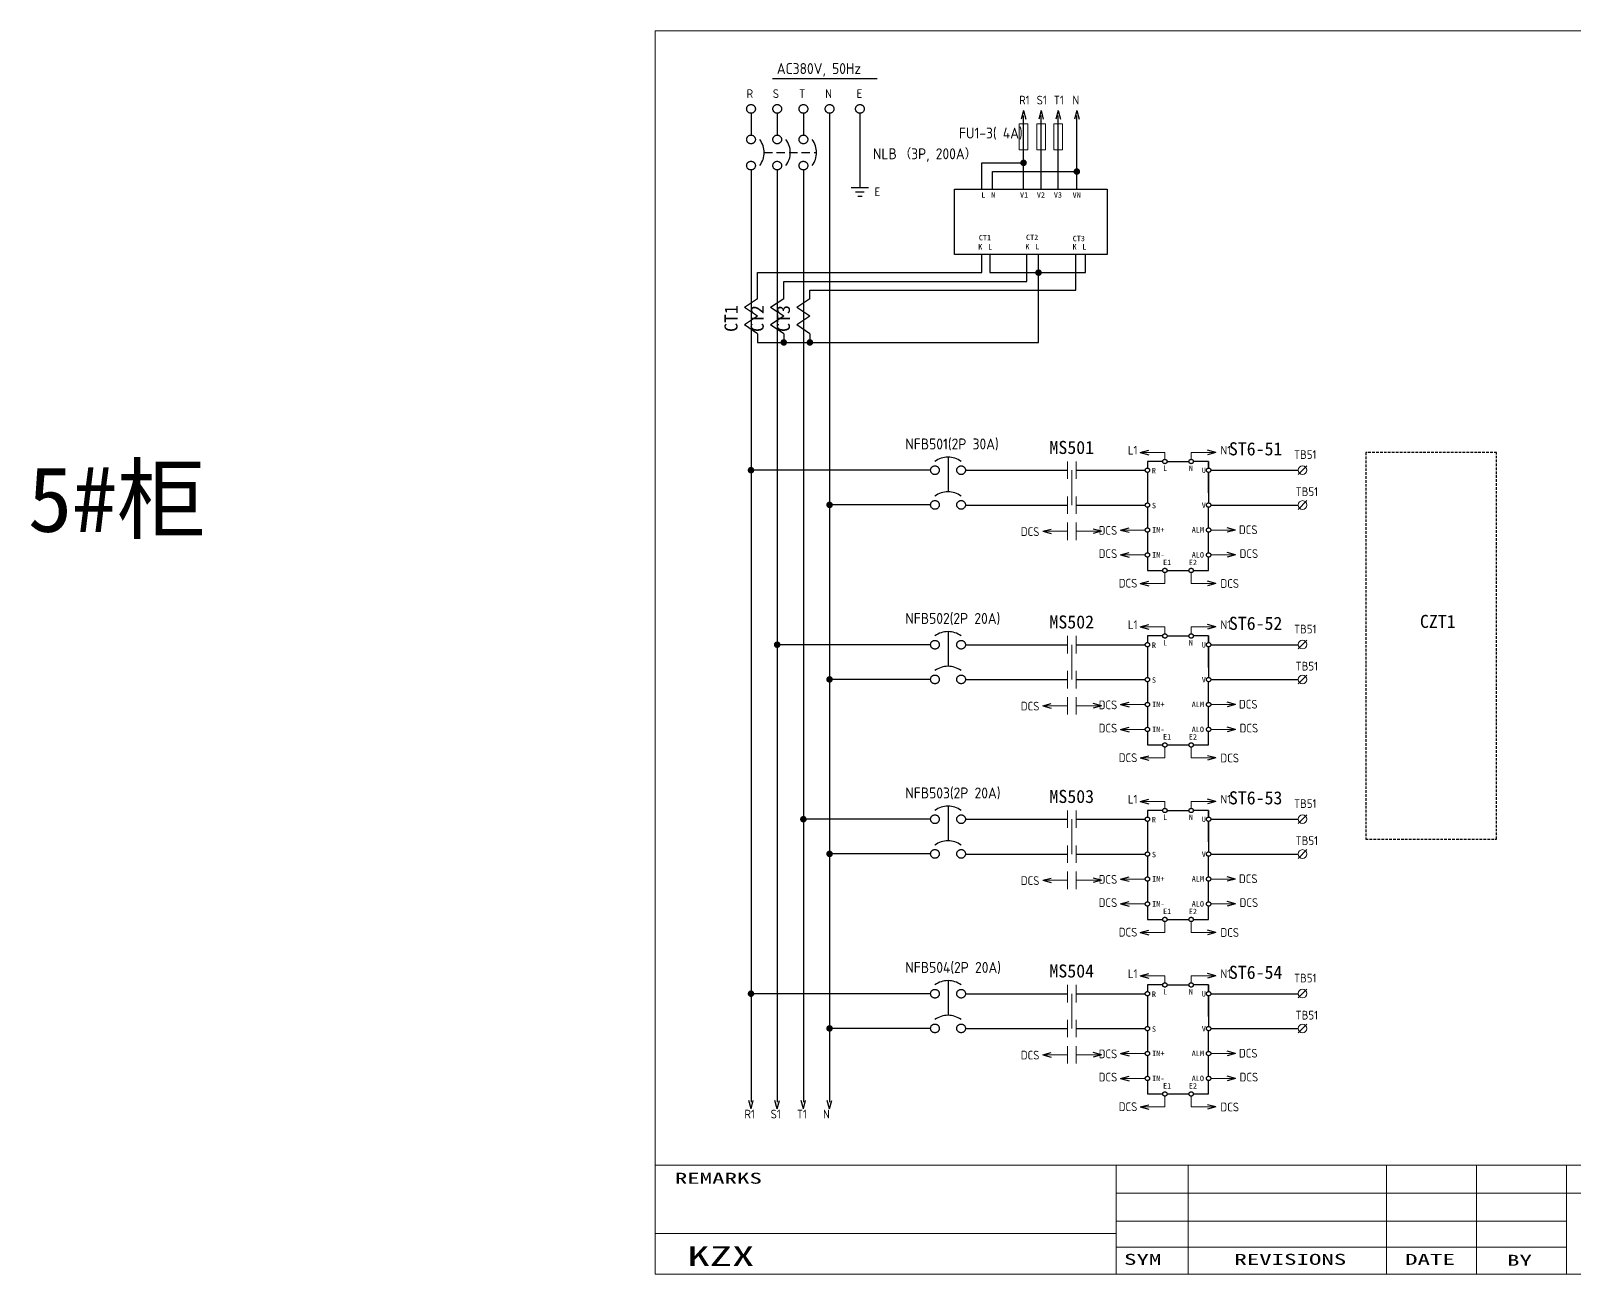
# Model space of a CAD drawing. Extents: x -319 to 2858, y -2689 to 285.
# Drawn here: x -319.1 to 34.5, y -2138.2 to -1853.2 of the extents above; entities that cross this region are included whole.
import ezdxf
from ezdxf.enums import TextEntityAlignment as Align

# ---------------------------------------------------------------- set-up
doc = ezdxf.new("R2010")
doc.units = 0
doc.header["$LTSCALE"] = 0.3
doc.header["$MEASUREMENT"] = 0
for name, pattern in [('HIDDEN', [9.525, 6.35, -3.175]), ('実線', [20001, 20000, -1]), ('破線', [3, 2, -1])]:
    doc.linetypes.add(name, pattern=pattern)
doc.layers.get('0').update_dxf_attribs({"linetype": '実線'})
for name, color, linetype, lineweight in [('01図枠', 5, 'CONTINUOUS', 9), ('02接続図', 7, 'CONTINUOUS', 5), ('10外形', 7, 'CONTINUOUS', 9)]:
    doc.layers.add(name, color=color, linetype=linetype, lineweight=lineweight)
for name, color, linetype in [('04部品記号', 3, 'CONTINUOUS'), ('05線番', 4, 'CONTINUOUS'), ('BLOCK', 7, 'CONTINUOUS'), ('図形１', 7, '実線'), ('虚线', 253, '破線')]:
    doc.layers.add(name, color=color, linetype=linetype)
doc.styles.add('電気標準', font='ISOCP.shx', dxfattribs={"height": 2.5, "bigfont": 'extfont.shx'})
doc.styles.add('ＭＳＰゴシック', font='')
doc.styles.get('ＭＳＰゴシック').set_extended_font_data('SimSun')

# ---------------------------------------------------------------- blocks, each defined once
blk = doc.blocks.new('矢印（右向）')
at = {"layer": 'BLOCK'}
for q in [(-1.93, 0.52), (-1.93, -0.52)]:
    blk.add_line((0, 0), q, dxfattribs=at)

msp = doc.modelspace()

# ---------------------------------------------------------------- linework, layer by layer
for p, q in [((-91.65, -1889.49), (-91.65, -1872.61)), ((-87.64, -1889.49), (-87.64, -1872.61)), ((-83.74, -1889.49), (-83.74, -1872.61)), ((-79.45, -1889.49), (-79.45, -1872.61)), ((-101.18, -1889.49), (-101.18, -1883.49)), ((-101.18, -1883.49), (-91.65, -1883.49)), ((-98.75, -1889.49), (-98.75, -1885.49)), ((-98.75, -1885.49), (-79.45, -1885.49)), ((-107.46, -1889.49), (-72.46, -1889.49)), ((-107.46, -1904.49), (-107.46, -1889.49)), ((-72.46, -1889.49), (-72.46, -1904.49)), ((-72.46, -1904.49), (-107.46, -1904.49)), ((-101.21, -1908.66), (-101.21, -1904.49)), ((-99.36, -1904.49), (-99.36, -1908.66)), ((-90.89, -1910.66), (-90.89, -1904.49)), ((-88.23, -1924.66), (-88.23, -1904.49)), ((-79.67, -1912.66), (-79.67, -1904.49)), ((-77.43, -1908.66), (-77.43, -1904.49)), ((-152.59, -1914.66), (-152.59, -1908.66)), ((-152.59, -1908.66), (-101.21, -1908.66)), ((-99.36, -1908.66), (-77.43, -1908.66)), ((-146.59, -1914.66), (-146.59, -1910.66)), ((-146.59, -1910.66), (-90.89, -1910.66)), ((-140.59, -1914.66), (-140.59, -1912.66)), ((-140.59, -1912.66), (-79.67, -1912.66)), ((-152.59, -1922.66), (-152.59, -1924.66)), ((-146.59, -1922.66), (-146.59, -1924.66)), ((-140.59, -1922.66), (-140.59, -1924.66)), ((-152.59, -1924.66), (-88.23, -1924.66)), ((-108.95, -1950.95), (-108.95, -1958.9)), ((-112.95, -1953.95), (-154.09, -1953.95)), ((-112.95, -1953.95), (-154.09, -1953.95)), ((-104.95, -1953.95), (-81.6, -1953.95)), ((-79.6, -1953.95), (-63.77, -1953.95)), ((-59.77, -1951.95), (-63.27, -1951.95)), ((-63.27, -1951.95), (-63.27, -1953.45)), ((-63.27, -1954.45), (-63.27, -1961.45)), ((-58.77, -1951.95), (-53.75, -1951.95)), ((-49.25, -1951.95), (-52.75, -1951.95)), ((-49.25, -1953.45), (-49.25, -1951.95)), ((-49.25, -1951.95), (-49.25, -1953.45)), ((-49.25, -1959.16), (-49.25, -1954.45)), ((-49.25, -1954.45), (-49.25, -1961.45)), ((-48.75, -1953.95), (-46.75, -1953.95)), ((-48.75, -1953.95), (-28.75, -1953.95)), ((-112.95, -1961.9), (-136.09, -1961.9)), ((-104.95, -1961.95), (-81.6, -1961.95)), ((-79.6, -1961.95), (-63.77, -1961.95)), ((-48.75, -1961.95), (-28.75, -1961.95)), ((-63.27, -1962.45), (-63.27, -1967.16)), ((-49.25, -1967.16), (-49.25, -1962.45)), ((-63.27, -1968.16), (-63.27, -1972.87)), ((-49.25, -1972.87), (-49.25, -1968.16)), ((-63.27, -1973.87), (-63.27, -1976.93)), ((-49.25, -1976.93), (-49.25, -1973.87)), ((-63.27, -1976.93), (-59.77, -1976.93)), ((-58.77, -1976.93), (-53.75, -1976.93)), ((-52.75, -1976.93), (-49.25, -1976.93)), ((-112.95, -1993.95), (-148.09, -1993.95)), ((-108.95, -1990.95), (-108.95, -1998.9)), ((-104.95, -1993.95), (-81.6, -1993.95)), ((-79.6, -1993.95), (-63.77, -1993.95)), ((-59.77, -1991.95), (-63.27, -1991.95)), ((-63.27, -1991.95), (-63.27, -1993.45)), ((-58.77, -1991.95), (-53.75, -1991.95)), ((-49.25, -1991.95), (-52.75, -1991.95)), ((-49.25, -1993.45), (-49.25, -1991.95)), ((-49.25, -1991.95), (-49.25, -1993.45)), ((-48.75, -1993.95), (-46.75, -1993.95)), ((-48.75, -1993.95), (-28.75, -1993.95)), ((-63.27, -1994.45), (-63.27, -2001.45)), ((-49.25, -1999.16), (-49.25, -1994.45)), ((-49.25, -1994.45), (-49.25, -2001.45)), ((-112.95, -2001.9), (-136.09, -2001.9)), ((-104.95, -2001.95), (-81.6, -2001.95)), ((-79.6, -2001.95), (-63.77, -2001.95)), ((-63.27, -2002.45), (-63.27, -2007.16)), ((-49.25, -2007.16), (-49.25, -2002.45)), ((-48.75, -2001.95), (-28.75, -2001.95)), ((-63.27, -2008.16), (-63.27, -2012.87)), ((-49.25, -2012.87), (-49.25, -2008.16)), ((-63.27, -2013.87), (-63.27, -2016.93)), ((-49.25, -2016.93), (-49.25, -2013.87)), ((-63.27, -2016.93), (-59.77, -2016.93)), ((-58.77, -2016.93), (-53.75, -2016.93)), ((-52.75, -2016.93), (-49.25, -2016.93)), ((-108.95, -2030.95), (-108.95, -2038.9)), ((-59.77, -2031.95), (-63.27, -2031.95)), ((-63.27, -2031.95), (-63.27, -2033.45)), ((-58.77, -2031.95), (-53.75, -2031.95)), ((-49.25, -2031.95), (-52.75, -2031.95)), ((-49.25, -2033.45), (-49.25, -2031.95)), ((-49.25, -2031.95), (-49.25, -2033.45)), ((-112.95, -2033.95), (-142.09, -2033.95)), ((-104.95, -2033.95), (-81.6, -2033.95)), ((-79.6, -2033.95), (-63.77, -2033.95)), ((-63.27, -2034.45), (-63.27, -2041.45)), ((-49.25, -2039.16), (-49.25, -2034.45)), ((-49.25, -2034.45), (-49.25, -2041.45)), ((-48.75, -2033.95), (-46.75, -2033.95)), ((-48.75, -2033.95), (-28.75, -2033.95)), ((-112.95, -2041.9), (-136.09, -2041.9)), ((-104.95, -2041.95), (-81.6, -2041.95)), ((-79.6, -2041.95), (-63.77, -2041.95)), ((-63.27, -2042.45), (-63.27, -2047.16)), ((-49.25, -2047.16), (-49.25, -2042.45)), ((-48.75, -2041.95), (-28.75, -2041.95)), ((-63.27, -2048.16), (-63.27, -2052.87)), ((-49.25, -2052.87), (-49.25, -2048.16)), ((-63.27, -2053.87), (-63.27, -2056.93)), ((-49.25, -2056.93), (-49.25, -2053.87)), ((-63.27, -2056.93), (-59.77, -2056.93)), ((-58.77, -2056.93), (-53.75, -2056.93)), ((-52.75, -2056.93), (-49.25, -2056.93)), ((-108.95, -2070.95), (-108.95, -2078.9)), ((-59.77, -2071.95), (-63.27, -2071.95)), ((-63.27, -2071.95), (-63.27, -2073.45)), ((-58.77, -2071.95), (-53.75, -2071.95)), ((-49.25, -2071.95), (-52.75, -2071.95)), ((-49.25, -2073.45), (-49.25, -2071.95)), ((-49.25, -2071.95), (-49.25, -2073.45)), ((-112.95, -2073.95), (-154.09, -2073.95)), ((-104.95, -2073.95), (-81.6, -2073.95)), ((-79.6, -2073.95), (-63.77, -2073.95)), ((-63.27, -2074.45), (-63.27, -2081.45)), ((-49.25, -2079.16), (-49.25, -2074.45)), ((-49.25, -2074.45), (-49.25, -2081.45)), ((-48.75, -2073.95), (-46.75, -2073.95)), ((-48.75, -2073.95), (-28.75, -2073.95)), ((-112.95, -2081.9), (-136.09, -2081.9)), ((-104.95, -2081.95), (-81.6, -2081.95)), ((-79.6, -2081.95), (-63.77, -2081.95)), ((-63.27, -2082.45), (-63.27, -2087.16)), ((-49.25, -2087.16), (-49.25, -2082.45)), ((-48.75, -2081.95), (-28.75, -2081.95)), ((-63.27, -2088.16), (-63.27, -2092.87)), ((-49.25, -2092.87), (-49.25, -2088.16)), ((-63.27, -2093.87), (-63.27, -2096.93)), ((-49.25, -2096.93), (-49.25, -2093.87)), ((-63.27, -2096.93), (-59.77, -2096.93)), ((-58.77, -2096.93), (-53.75, -2096.93)), ((-52.75, -2096.93), (-49.25, -2096.93))]:
    msp.add_line(p, q)
at = {"color": 7, "linetype": 'HIDDEN'}
msp.add_line((-151.09, -1881.13), (-139.09, -1881.13), dxfattribs=at)
for centre in [(-59.27, -1951.95), (-53.25, -1951.95), (-63.27, -1953.95), (-49.25, -1953.95), (-63.27, -1961.95), (-49.25, -1961.95), (-63.27, -1967.66), (-49.25, -1967.66), (-63.27, -1973.37), (-49.25, -1973.37), (-59.27, -1976.93), (-53.25, -1976.93), (-63.27, -1993.95), (-59.27, -1991.95), (-53.25, -1991.95), (-49.25, -1993.95), (-63.27, -2001.95), (-49.25, -2001.95), (-63.27, -2007.66), (-49.25, -2007.66), (-63.27, -2013.37), (-49.25, -2013.37), (-59.27, -2016.93), (-53.25, -2016.93), (-59.27, -2031.95), (-53.25, -2031.95), (-63.27, -2033.95), (-49.25, -2033.95), (-63.27, -2041.95), (-49.25, -2041.95), (-63.27, -2047.66), (-49.25, -2047.66), (-63.27, -2053.37), (-49.25, -2053.37), (-59.27, -2056.93), (-53.25, -2056.93), (-59.27, -2071.95), (-53.25, -2071.95), (-63.27, -2073.95), (-49.25, -2073.95), (-63.27, -2081.95), (-49.25, -2081.95), (-63.27, -2087.66), (-49.25, -2087.66), (-63.27, -2093.37), (-49.25, -2093.37), (-59.27, -2096.93), (-53.25, -2096.93)]:
    msp.add_circle(centre, 0.5)
at = {"layer": '01図枠', "linetype": 'Continuous', "lineweight": 5}
for p, q in [((-176.03, -2138.24), (-176.03, -1853.24)), ((-176.03, -1853.24), (233.97, -1853.24)), ((-176.03, -2113.24), (233.97, -2113.24)), ((-70.42, -2113.24), (-70.42, -2138.24)), ((-53.91, -2113.24), (-53.91, -2138.24)), ((-8.51, -2113.24), (-8.51, -2138.24)), ((12.13, -2113.24), (12.13, -2138.24)), ((32.76, -2113.24), (32.76, -2138.24)), ((-70.42, -2119.66), (32.76, -2119.66)), ((32.76, -2119.66), (74.04, -2119.66)), ((-70.42, -2126.09), (32.76, -2126.09)), ((-70.42, -2128.95), (-176.03, -2128.95)), ((-70.42, -2132.04), (32.76, -2132.04)), ((233.97, -2138.24), (-176.03, -2138.24))]:
    msp.add_line(p, q, dxfattribs=at)
at = {"layer": '02接続図', "linetype": 'Continuous'}
for p, q in [((-81.6, -1955.95), (-81.6, -1951.95)), ((-80.6, -1953.95), (-80.6, -1961.95)), ((-79.6, -1955.95), (-79.6, -1951.95)), ((-28.75, -1954.93), (-26.75, -1952.93)), ((-81.6, -1963.95), (-81.6, -1959.95)), ((-79.6, -1963.95), (-79.6, -1959.95)), ((-28.75, -1962.93), (-26.75, -1960.93)), ((-81.6, -1969.95), (-81.6, -1965.95)), ((-79.6, -1969.95), (-79.6, -1965.95)), ((-81.6, -1995.95), (-81.6, -1991.95)), ((-80.6, -1993.95), (-80.6, -2001.95)), ((-79.6, -1995.95), (-79.6, -1991.95)), ((-28.75, -1994.93), (-26.75, -1992.93)), ((-81.6, -2003.95), (-81.6, -1999.95)), ((-79.6, -2003.95), (-79.6, -1999.95)), ((-28.75, -2002.93), (-26.75, -2000.93)), ((-81.6, -2009.95), (-81.6, -2005.95)), ((-79.6, -2009.95), (-79.6, -2005.95)), ((-81.6, -2035.95), (-81.6, -2031.95)), ((-79.6, -2035.95), (-79.6, -2031.95)), ((-28.75, -2034.93), (-26.75, -2032.93)), ((-80.6, -2033.95), (-80.6, -2041.95)), ((-81.6, -2043.95), (-81.6, -2039.95)), ((-79.6, -2043.95), (-79.6, -2039.95)), ((-28.75, -2042.93), (-26.75, -2040.93)), ((-81.6, -2049.95), (-81.6, -2045.95)), ((-79.6, -2049.95), (-79.6, -2045.95)), ((-81.6, -2075.95), (-81.6, -2071.95)), ((-79.6, -2075.95), (-79.6, -2071.95)), ((-80.6, -2073.95), (-80.6, -2081.95)), ((-28.75, -2074.93), (-26.75, -2072.93)), ((-81.6, -2083.95), (-81.6, -2079.95)), ((-79.6, -2083.95), (-79.6, -2079.95)), ((-28.75, -2082.93), (-26.75, -2080.93)), ((-81.6, -2089.95), (-81.6, -2085.95)), ((-79.6, -2089.95), (-79.6, -2085.95))]:
    msp.add_line(p, q, dxfattribs=at)
for centre in [(-27.75, -1953.93), (-27.75, -1961.93), (-27.75, -1993.93), (-27.75, -2001.93), (-27.75, -2033.93), (-27.75, -2041.93), (-27.75, -2073.93), (-27.75, -2081.93)]:
    msp.add_circle(centre, 1, dxfattribs=at)
at = {"layer": '10外形'}
for p, q in [((-92.65, -1880.53), (-92.65, -1874.53)), ((-92.65, -1874.53), (-91.65, -1874.53)), ((-91.65, -1874.53), (-90.65, -1874.53)), ((-90.65, -1874.53), (-90.65, -1880.53)), ((-88.64, -1880.53), (-88.64, -1874.53)), ((-88.64, -1874.53), (-87.64, -1874.53)), ((-87.64, -1874.53), (-86.64, -1874.53)), ((-86.64, -1874.53), (-86.64, -1880.53)), ((-84.74, -1880.53), (-84.74, -1874.53)), ((-84.74, -1874.53), (-83.74, -1874.53)), ((-83.74, -1874.53), (-82.74, -1874.53)), ((-82.74, -1874.53), (-82.74, -1880.53)), ((-90.65, -1880.53), (-92.65, -1880.53)), ((-86.64, -1880.53), (-88.64, -1880.53)), ((-82.74, -1880.53), (-84.74, -1880.53)), ((-59.27, -1949.87), (-64.91, -1949.87)), ((-59.27, -1951.45), (-59.27, -1949.87)), ((-53.25, -1951.45), (-53.25, -1949.87)), ((-53.25, -1949.87), (-47.6, -1949.87)), ((-81.6, -1967.95), (-87.25, -1967.95)), ((-79.44, -1967.95), (-73.79, -1967.95)), ((-63.77, -1967.66), (-69.41, -1967.66)), ((-48.75, -1967.66), (-43.1, -1967.66)), ((-63.77, -1973.37), (-69.41, -1973.37)), ((-48.75, -1973.37), (-43.1, -1973.37)), ((-59.27, -1979.91), (-64.91, -1979.91)), ((-59.27, -1977.43), (-59.27, -1979.91)), ((-53.25, -1977.43), (-53.25, -1979.91)), ((-53.25, -1979.91), (-47.6, -1979.91)), ((-59.27, -1989.87), (-64.91, -1989.87)), ((-59.27, -1991.45), (-59.27, -1989.87)), ((-53.25, -1991.45), (-53.25, -1989.87)), ((-53.25, -1989.87), (-47.6, -1989.87)), ((-81.6, -2007.95), (-87.25, -2007.95)), ((-79.44, -2007.95), (-73.79, -2007.95)), ((-63.77, -2007.66), (-69.41, -2007.66)), ((-48.75, -2007.66), (-43.1, -2007.66)), ((-63.77, -2013.37), (-69.41, -2013.37)), ((-48.75, -2013.37), (-43.1, -2013.37)), ((-59.27, -2017.43), (-59.27, -2019.91)), ((-53.25, -2017.43), (-53.25, -2019.91)), ((-59.27, -2019.91), (-64.91, -2019.91)), ((-53.25, -2019.91), (-47.6, -2019.91)), ((-59.27, -2029.87), (-64.91, -2029.87)), ((-59.27, -2031.45), (-59.27, -2029.87)), ((-53.25, -2031.45), (-53.25, -2029.87)), ((-53.25, -2029.87), (-47.6, -2029.87)), ((-81.6, -2047.95), (-87.25, -2047.95)), ((-79.44, -2047.95), (-73.79, -2047.95)), ((-63.77, -2047.66), (-69.41, -2047.66)), ((-48.75, -2047.66), (-43.1, -2047.66)), ((-63.77, -2053.37), (-69.41, -2053.37)), ((-48.75, -2053.37), (-43.1, -2053.37)), ((-59.27, -2057.43), (-59.27, -2059.91)), ((-53.25, -2057.43), (-53.25, -2059.91)), ((-59.27, -2059.91), (-64.91, -2059.91)), ((-53.25, -2059.91), (-47.6, -2059.91)), ((-59.27, -2069.87), (-64.91, -2069.87)), ((-59.27, -2071.45), (-59.27, -2069.87)), ((-53.25, -2071.45), (-53.25, -2069.87)), ((-53.25, -2069.87), (-47.6, -2069.87)), ((-81.6, -2087.95), (-87.25, -2087.95)), ((-79.44, -2087.95), (-73.79, -2087.95)), ((-63.77, -2087.66), (-69.41, -2087.66)), ((-48.75, -2087.66), (-43.1, -2087.66)), ((-63.77, -2093.37), (-69.41, -2093.37)), ((-48.75, -2093.37), (-43.1, -2093.37)), ((-59.27, -2099.91), (-64.91, -2099.91)), ((-59.27, -2097.43), (-59.27, -2099.91)), ((-53.25, -2097.43), (-53.25, -2099.91)), ((-53.25, -2099.91), (-47.6, -2099.91))]:
    msp.add_line(p, q, dxfattribs=at)
at = {"layer": '図形１'}
for p, q in [((-149.18, -1864.13), (-125.18, -1864.13)), ((-154.09, -1872.13), (-154.09, -1877.13)), ((-154.09, -1872.13), (-154.09, -1877.13)), ((-148.09, -1872.13), (-148.09, -1877.13)), ((-148.09, -1872.13), (-148.09, -1877.13)), ((-142.09, -1872.13), (-142.09, -1877.13)), ((-142.09, -1872.13), (-142.09, -1877.13)), ((-152.59, -1914.66), (-155.59, -1916.66)), ((-146.59, -1914.66), (-149.59, -1916.66)), ((-140.59, -1914.66), (-143.59, -1916.66)), ((-152.59, -1918.66), (-155.59, -1916.66)), ((-152.59, -1918.66), (-155.59, -1920.66)), ((-146.59, -1918.66), (-149.59, -1916.66)), ((-146.59, -1918.66), (-149.59, -1920.66)), ((-140.59, -1918.66), (-143.59, -1916.66)), ((-140.59, -1918.66), (-143.59, -1920.66)), ((-152.59, -1922.66), (-155.59, -1920.66)), ((-146.59, -1922.66), (-149.59, -1920.66)), ((-140.59, -1922.66), (-143.59, -1920.66))]:
    msp.add_line(p, q, dxfattribs=at)
at = {"layer": '図形１', "color": 7}
for p, q in [((-136.09, -1872.13), (-136.09, -2098.85)), ((-129.14, -1872.13), (-129.14, -1889.13)), ((-154.09, -1885.13), (-154.09, -1953.95)), ((-148.09, -1885.13), (-148.09, -1953.95)), ((-142.09, -1885.13), (-142.09, -1953.95)), ((-131.14, -1889.13), (-127.14, -1889.13)), ((-130.14, -1890.13), (-128.14, -1890.13)), ((-129.64, -1891.13), (-128.64, -1891.13)), ((-154.09, -1953.95), (-154.09, -2098.85)), ((-148.09, -1953.95), (-148.09, -2098.85)), ((-142.09, -1953.95), (-142.09, -2098.85))]:
    msp.add_line(p, q, dxfattribs=at)
at = {"layer": '図形１', "const_width": 0.75}
for points in [[(-92.02, -1883.49, 1), (-91.27, -1883.49, 1)], [(-79.82, -1885.49, 1), (-79.07, -1885.49, 1)], [(-88.6, -1908.66, 1), (-87.85, -1908.66, 1)], [(-146.97, -1924.66, 1), (-146.22, -1924.66, 1)], [(-140.97, -1924.66, 1), (-140.22, -1924.66, 1)], [(-154.47, -1953.95, 1), (-153.72, -1953.95, 1)], [(-154.47, -1953.95, 1), (-153.72, -1953.95, 1)], [(-136.47, -1961.9, 1), (-135.72, -1961.9, 1)], [(-148.47, -1993.95, 1), (-147.72, -1993.95, 1)], [(-136.47, -2001.9, 1), (-135.72, -2001.9, 1)], [(-142.47, -2033.95, 1), (-141.72, -2033.95, 1)], [(-136.47, -2041.9, 1), (-135.72, -2041.9, 1)], [(-154.47, -2073.95, 1), (-153.72, -2073.95, 1)], [(-136.47, -2081.9, 1), (-135.72, -2081.9, 1)]]:
    msp.add_lwpolyline(points, format="xyb", close=True, dxfattribs=at)
at = {"layer": '図形１', "color": 7}
for centre in [(-154.09, -1871.13), (-148.09, -1871.13), (-142.09, -1871.13), (-136.09, -1871.13), (-129.14, -1871.13)]:
    msp.add_circle(centre, 1, dxfattribs=at)
at = {"layer": '図形１'}
for centre in [(-154.09, -1878.13), (-148.09, -1878.13), (-142.09, -1878.13), (-154.09, -1884.13), (-148.09, -1884.13), (-142.09, -1884.13), (-111.95, -1953.95), (-105.95, -1953.95), (-111.95, -1961.9), (-105.95, -1961.9), (-111.95, -1993.95), (-105.95, -1993.95), (-111.95, -2001.9), (-105.95, -2001.9), (-111.95, -2033.95), (-105.95, -2033.95), (-111.95, -2041.9), (-105.95, -2041.9), (-111.95, -2073.95), (-105.95, -2073.95), (-111.95, -2081.9), (-105.95, -2081.9)]:
    msp.add_circle(centre, 1, dxfattribs=at)
for centre, start, end in [((-156.09, -1881.13), 323.1301, 36.8699), ((-150.09, -1881.13), 323.1301, 36.8699), ((-144.09, -1881.13), 323.1301, 36.8699), ((-108.95, -1955.95), 53.1301, 126.8699), ((-108.95, -1963.9), 53.1301, 126.8699), ((-108.95, -1995.95), 53.1301, 126.8699), ((-108.95, -2003.9), 53.1301, 126.8699), ((-108.95, -2035.95), 53.1301, 126.8699), ((-108.95, -2043.9), 53.1301, 126.8699), ((-108.95, -2075.95), 53.1301, 126.8699), ((-108.95, -2083.9), 53.1301, 126.8699)]:
    msp.add_arc(centre, 5, start, end, dxfattribs=at)
at = {"layer": '虚线'}
for p, q in [((-13.26, -1949.92), (-13.26, -2038.52)), ((16.74, -1949.92), (-13.26, -1949.92)), ((16.74, -2038.52), (16.74, -1949.92)), ((-13.26, -2038.52), (16.74, -2038.52))]:
    msp.add_line(p, q, dxfattribs=at)

# ---------------------------------------------------------------- block references
at = {"layer": '図形１', "color": 7}
for p, rotation in [((-91.65, -1871.53), 90), ((-87.64, -1871.53), 90), ((-83.74, -1871.53), 90), ((-79.45, -1871.53), 90), ((-64.91, -1949.87), 180), ((-87.25, -1967.95), 180), ((-69.41, -1967.66), 180), ((-69.41, -1973.37), 180), ((-64.91, -1979.91), 180), ((-64.91, -1989.87), 180), ((-87.25, -2007.95), 180), ((-69.41, -2007.66), 180), ((-69.41, -2013.37), 180), ((-64.91, -2019.91), 180), ((-64.91, -2029.87), 180), ((-69.41, -2047.66), 180), ((-87.25, -2047.95), 180), ((-69.41, -2053.37), 180), ((-64.91, -2059.91), 180), ((-64.91, -2069.87), 180), ((-87.25, -2087.95), 180), ((-69.41, -2087.66), 180), ((-69.41, -2093.37), 180), ((-154.09, -2100.35), 270), ((-148.09, -2100.35), 270), ((-142.09, -2100.35), 270), ((-136.09, -2100.35), 270), ((-64.91, -2099.91), 180)]:
    msp.add_blockref('矢印（右向）', p, dxfattribs=dict(at, rotation=rotation))
at = {"layer": '図形１', "color": 7, "xscale": -1, "rotation": 180}
for p in [(-47.6, -1949.87), (-73.79, -1967.95), (-43.1, -1967.66), (-43.1, -1973.37), (-47.6, -1979.91), (-47.6, -1989.87), (-73.79, -2007.95), (-43.1, -2007.66), (-43.1, -2013.37), (-47.6, -2019.91), (-47.6, -2029.87), (-43.1, -2047.66), (-73.79, -2047.95), (-43.1, -2053.37), (-47.6, -2059.91), (-47.6, -2069.87), (-73.79, -2087.95), (-43.1, -2087.66), (-43.1, -2093.37), (-47.6, -2099.91)]:
    msp.add_blockref('矢印（右向）', p, dxfattribs=at)

# ---------------------------------------------------------------- texts
at = {"layer": '01図枠', "linetype": 'Continuous', "lineweight": 5, "style": 'ＭＳＰゴシック', "width": 1.666667}
for s, height, p in [('REMARKS', 2.513, (-171.54, -2114.99)), ('KZX', 4.523, (-168.7, -2131.83)), ('SYM', 2.513, (-68.62, -2133.59))]:
    msp.add_text(s, height=height, dxfattribs=at).set_placement(p, align=Align.TOP_LEFT)
for s, p in [('REVISIONS', (-30.53, -2133.59)), ('DATE', (1.47, -2133.59)), ('BY', (21.97, -2133.8))]:
    msp.add_text(s, height=2.513, dxfattribs=at).set_placement(p, align=Align.TOP_CENTER)
at = {"layer": '02接続図', "style": 'ＭＳＰゴシック'}
msp.add_text('5#柜', height=15, dxfattribs=at).set_placement((-319.78, -1960.58), align=Align.MIDDLE_LEFT)
at = {"layer": '04部品記号', "style": 'ＭＳＰゴシック'}
for s, p in [('CT1', (-158.67, -1922.24)), ('CT2', (-152.67, -1922.24)), ('CT3', (-146.67, -1922.24))]:
    msp.add_text(s, height=3, rotation=90, dxfattribs=at).set_placement(p, align=Align.MIDDLE_LEFT)
at = {"layer": '04部品記号', "linetype": 'Continuous', "style": 'ＭＳＰゴシック'}
for s, p in [('MS501', (-80.6, -1948.73)), ('ST6-51', (-38.48, -1949.05)), ('CZT1', (3.26, -1988.61)), ('MS502', (-80.6, -1988.73)), ('ST6-52', (-38.48, -1989.05)), ('MS503', (-80.6, -2028.73)), ('ST6-53', (-38.48, -2029.05)), ('MS504', (-80.6, -2068.73)), ('ST6-54', (-38.48, -2069.05))]:
    msp.add_text(s, height=3, dxfattribs=at).set_placement(p, align=Align.MIDDLE_CENTER)
at = {"layer": '05線番', "style": 'ＭＳＰゴシック'}
for s, p in [('L', (-101.32, -1890.85)), ('N', (-99.07, -1890.85)), ('V1', (-92.46, -1890.85)), ('V2', (-88.61, -1890.85)), ('V3', (-84.71, -1890.85)), ('VN', (-80.41, -1890.85)), ('K', (-102.04, -1902.74)), ('CT1', (-101.9, -1900.64)), ('L', (-99.78, -1902.74)), ('K', (-91.23, -1902.7)), ('CT2', (-91.09, -1900.57)), ('L', (-88.98, -1902.7)), ('K', (-80.43, -1902.75)), ('CT3', (-80.39, -1900.84)), ('L', (-78.18, -1902.75)), ('R', (-62.24, -1954.05)), ('L', (-59.69, -1953.49)), ('N', (-53.78, -1953.52)), ('U', (-50.82, -1953.98)), ('S', (-62.24, -1962.05)), ('V', (-50.82, -1961.98)), ('IN+', (-62.19, -1967.63)), ('ALM', (-53.12, -1967.63)), ('IN-', (-62.19, -1973.36)), ('ALO', (-53.12, -1973.36)), ('E1', (-59.69, -1975.06)), ('E2', (-53.78, -1975.08)), ('R', (-62.24, -1994.05)), ('L', (-59.69, -1993.49)), ('N', (-53.78, -1993.52)), ('U', (-50.82, -1993.98)), ('S', (-62.24, -2002.05)), ('V', (-50.82, -2001.98)), ('IN+', (-62.19, -2007.63)), ('ALM', (-53.12, -2007.63)), ('IN-', (-62.19, -2013.36)), ('E1', (-59.69, -2015.06)), ('E2', (-53.78, -2015.08)), ('ALO', (-53.12, -2013.36)), ('L', (-59.69, -2033.49)), ('N', (-53.78, -2033.52)), ('R', (-62.24, -2034.05)), ('U', (-50.82, -2033.98)), ('S', (-62.24, -2042.05)), ('V', (-50.82, -2041.98)), ('IN+', (-62.19, -2047.63)), ('ALM', (-53.12, -2047.63)), ('IN-', (-62.19, -2053.36)), ('ALO', (-53.12, -2053.36)), ('E1', (-59.69, -2055.06)), ('E2', (-53.78, -2055.08)), ('R', (-62.24, -2074.05)), ('L', (-59.69, -2073.49)), ('N', (-53.78, -2073.52)), ('U', (-50.82, -2073.98)), ('S', (-62.24, -2082.05)), ('V', (-50.82, -2081.98)), ('IN+', (-62.19, -2087.63)), ('ALM', (-53.12, -2087.63)), ('IN-', (-62.19, -2093.36)), ('ALO', (-53.12, -2093.36)), ('E1', (-59.69, -2095.06)), ('E2', (-53.78, -2095.08))]:
    msp.add_text(s, height=1.25, dxfattribs=at).set_placement(p, align=Align.MIDDLE_LEFT)
at = {"layer": '図形１', "color": 7, "linetype": '実線', "style": '電気標準'}
for s, height, p in [('AC380V, 50Hz', 2.5, (-148.18, -1863.13)), ('R', 2, (-155.09, -1868.63)), ('S', 2, (-149.09, -1868.63)), ('T', 2, (-143.09, -1868.63)), ('N', 2, (-137.09, -1868.63)), ('E', 2, (-129.89, -1868.63)), ('R1', 2, (-92.65, -1870.11)), ('S1', 2, (-88.64, -1870.11)), ('T1', 2, (-84.74, -1870.11)), ('N', 2, (-80.45, -1870.11)), ('L1', 2, (-67.75, -1950.36)), ('N1', 2, (-46.54, -1950.36)), ('TB51', 2, (-29.7, -1951.37)), ('TB51', 2, (-29.33, -1959.87)), ('DCS', 2, (-92.28, -1969.03)), ('DCS', 2, (-74.44, -1968.74)), ('DCS', 2, (-42.3, -1968.59)), ('DCS', 2, (-74.44, -1974.07)), ('DCS', 2, (-42.15, -1974.07)), ('DCS', 2, (-69.84, -1980.85)), ('DCS', 2, (-46.54, -1980.92)), ('L1', 2, (-67.75, -1990.36)), ('N1', 2, (-46.54, -1990.36)), ('TB51', 2, (-29.7, -1991.37)), ('TB51', 2, (-29.33, -1999.87)), ('DCS', 2, (-92.28, -2009.03)), ('DCS', 2, (-74.44, -2008.74)), ('DCS', 2, (-42.3, -2008.59)), ('DCS', 2, (-74.44, -2014.07)), ('DCS', 2, (-42.15, -2014.07)), ('DCS', 2, (-69.84, -2020.85)), ('DCS', 2, (-46.54, -2020.92)), ('L1', 2, (-67.75, -2030.36)), ('N1', 2, (-46.54, -2030.36)), ('TB51', 2, (-29.7, -2031.37)), ('TB51', 2, (-29.33, -2039.87)), ('DCS', 2, (-92.28, -2049.03)), ('DCS', 2, (-74.44, -2048.74)), ('DCS', 2, (-42.3, -2048.59)), ('DCS', 2, (-74.44, -2054.07)), ('DCS', 2, (-42.15, -2054.07)), ('DCS', 2, (-69.84, -2060.85)), ('DCS', 2, (-46.54, -2060.92)), ('L1', 2, (-67.75, -2070.36)), ('N1', 2, (-46.54, -2070.36)), ('TB51', 2, (-29.7, -2071.37)), ('TB51', 2, (-29.33, -2079.87)), ('DCS', 2, (-92.28, -2089.03)), ('DCS', 2, (-74.44, -2088.74)), ('DCS', 2, (-42.3, -2088.59)), ('DCS', 2, (-74.44, -2094.07)), ('DCS', 2, (-42.15, -2094.07)), ('DCS', 2, (-69.84, -2100.85)), ('DCS', 2, (-46.54, -2100.92)), ('R1', 2, (-155.59, -2102.54)), ('S1', 2, (-149.59, -2102.54)), ('T1', 2, (-143.59, -2102.54)), ('N', 2, (-137.59, -2102.54))]:
    msp.add_text(s, height=height, dxfattribs=at).set_placement(p)
at = {"layer": '図形１', "color": 4, "style": '電気標準'}
for s, p in [('FU1-3( 4A)', (-106.45, -1877.92)), ('NLB', (-126.14, -1882.67)), ('（3P, 200A）', (-120.14, -1882.67)), ('NFB501(2P 30A)', (-118.73, -1949.18)), ('NFB502(2P 20A)', (-118.73, -1989.18)), ('NFB503(2P 20A)', (-118.73, -2029.18)), ('NFB504(2P 20A)', (-118.73, -2069.18))]:
    msp.add_text(s, height=2.5, dxfattribs=at).set_placement(p)
at = {"layer": '図形１', "color": 7, "linetype": '実線', "style": '電気標準'}
msp.add_text('E', height=2, dxfattribs=at).set_placement((-125.14, -1891.13), align=Align.CENTER)

doc.saveas('drawing.dxf')
